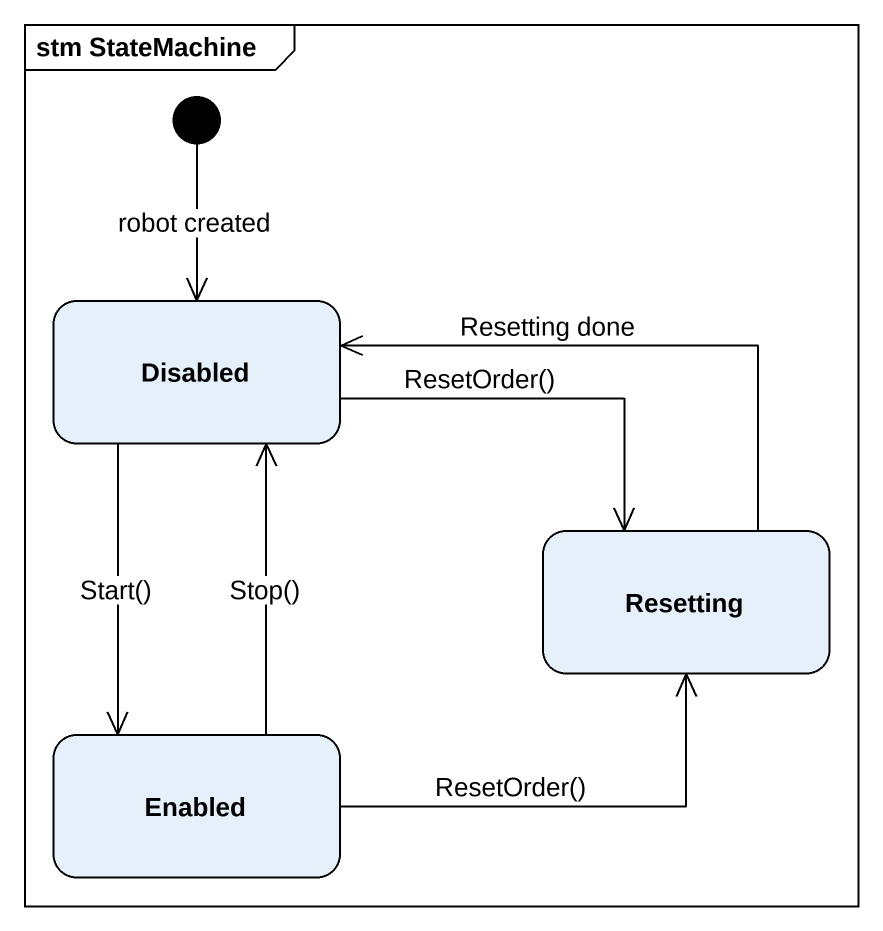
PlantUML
@startuml
mainframe stm StateMachine
hide empty description
state Disabled
state Resetting
state Enabled
[*] --> Disabled : robot created
Disabled -right-> Resetting : ResetOrder()
Disabled --> Enabled : Start()
Resetting -left-> Disabled : Resetting done
Enabled -up-> Disabled : Stop()
Enabled -right-> Resetting : ResetOrder()
@enduml
